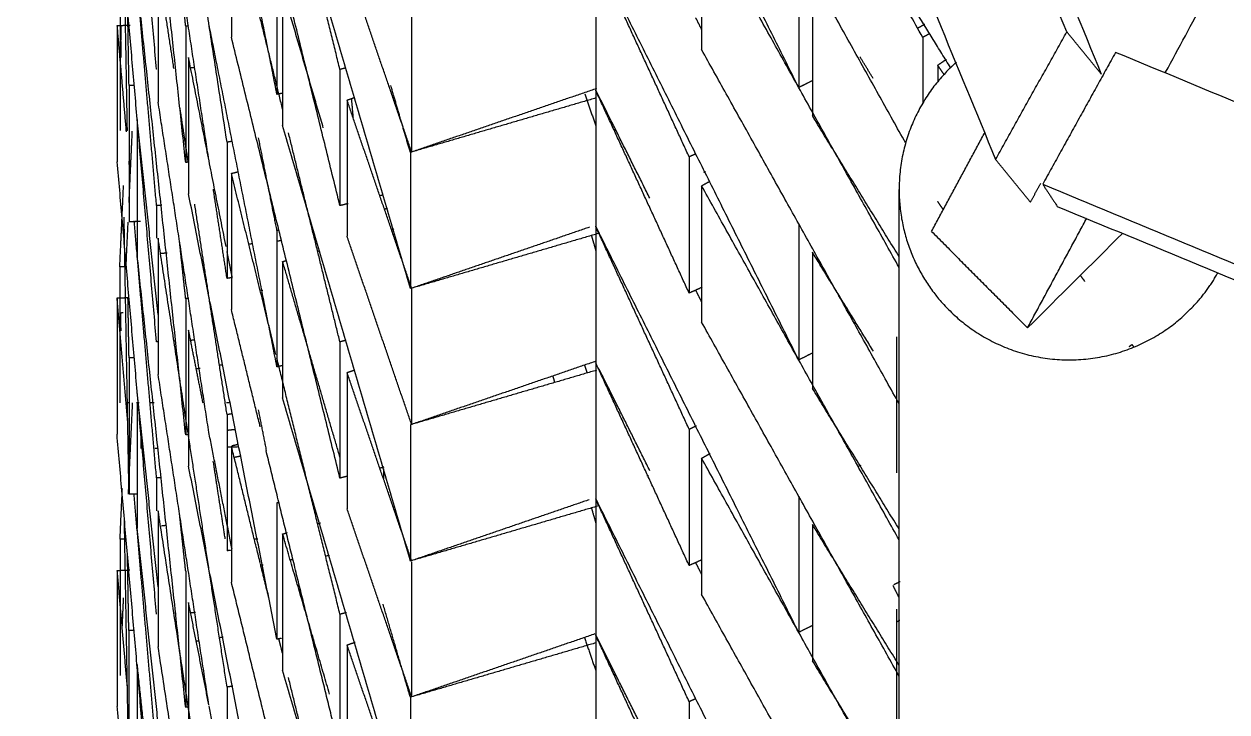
# Model space of a CAD drawing. Header units: millimetres. Extents: x 507.9 to 541, y 40.2 to 69.3.
# Drawn here: x 513.049 to 513.579, y 45.715 to 46.018 of the extents above; entities that cross this region are included whole.
import ezdxf

# ---------------------------------------------------------------- set-up
doc = ezdxf.new("R2010")
doc.units = ezdxf.units.MM
doc.layers.add('Make2D$Visible$Curves', color=7, linetype='Continuous', true_color=0x000000)

msp = doc.modelspace()

# ---------------------------------------------------------------- linework, layer by layer
at = {"layer": 'Make2D$Visible$Curves', "color": 18, "lineweight": -3, "true_color": 0x000000}
for points, degree in [([(513.50866, 46.01484), (513.10515, 46.9946), (512.70163, 47.97436)], 2), ([(513.52401, 45.99606), (513.12049, 46.97582), (512.71698, 47.95559)], 2), ([(512.65705, 47.94805), (513.06716, 46.95334), (513.47728, 45.95863)], 2), ([(513.55219, 45.99702), (513.69143, 46.25472), (513.83066, 46.51243)], 2), ([(513.10759, 45.99833), (513.09894, 46.09795), (513.09029, 46.19758)], 2), ([(513.44518, 46.01234), (513.39646, 46.09967), (513.34774, 46.187)], 2), ([(513.39053, 45.99029), (513.34583, 46.07974), (513.30112, 46.1692)], 2), ([(513.13867, 45.96621), (513.12349, 46.06505), (513.10831, 46.16389)], 2), ([(513.12044, 45.95728), (513.10977, 46.05671), (513.0991, 46.15614)], 2), ([(513.16066, 45.98729), (513.14571, 46.06261), (513.13075, 46.13793)], 2), ([(513.1884, 45.93827), (513.16449, 46.03537), (513.14057, 46.13246)], 2), ([(513.43764, 45.96587), (513.39269, 46.04643), (513.34774, 46.127)], 2), ([(513.1884, 45.99827), (513.17453, 46.05458), (513.16066, 46.11089)], 2), ([(513.13064, 45.95847), (513.11947, 46.03118), (513.10831, 46.10389)], 2), ([(513.21942, 45.90172), (513.19129, 45.99768), (513.16316, 46.09364)], 2), ([(513.45743, 45.99905), (513.42698, 46.04842), (513.39654, 46.09779)], 2), ([(513.10759, 45.87833), (513.09894, 45.97795), (513.09029, 46.07758)], 2), ([(513.14057, 46.07246), (513.14057, 46.04246), (513.14057, 46.01246)], 2), ([(513.16316, 45.98075), (513.15186, 46.02661), (513.14057, 46.07246)], 2), ([(513.34774, 46.067), (513.34774, 46.037), (513.34774, 46.007)], 2), ([(513.43477, 45.91101), (513.39125, 45.989), (513.34774, 46.067)], 2), ([(513.10759, 45.93833), (513.10269, 45.99476), (513.09779, 46.0512)], 2), ([(513.16066, 46.04729), (513.16066, 46.01729), (513.16066, 45.98729)], 2), ([(513.39053, 45.87029), (513.34583, 45.95974), (513.30112, 46.0492)], 2), ([(513.30112, 46.04902), (513.30112, 46.01902), (513.30112, 45.98902)], 2), ([(513.34227, 45.95975), (513.3217, 46.00439), (513.30112, 46.04902)], 2), ([(513.39053, 46.05029), (513.39053, 46.02029), (513.39053, 45.99029)], 2), ([(513.11525, 45.99871), (513.11178, 46.0213), (513.10831, 46.04389)], 2), ([(513.10831, 46.04389), (513.10831, 46.01389), (513.10831, 45.98389)], 2), ([(513.12044, 46.01728), (513.11907, 46.03004), (513.1177, 46.04281)], 2), ([(513.21997, 45.96188), (513.20574, 46.00331), (513.19152, 46.04475)], 2), ([(513.12044, 45.83728), (513.10977, 45.93671), (513.0991, 46.03614)], 2), ([(513.39654, 46.03779), (513.39654, 46.00779), (513.39654, 45.97779)], 2), ([(513.09152, 46.03136), (513.09152, 46.00136), (513.09152, 45.97136)], 2), ([(513.09476, 45.97141), (513.09423, 46.00152), (513.09369, 46.03163)], 2), ([(513.16316, 46.03364), (513.16316, 46.00364), (513.16316, 45.97364)], 2), ([(513.18108, 45.97252), (513.17212, 46.00308), (513.16316, 46.03364)], 2), ([(513.09548, 45.99116), (513.09518, 46.00785), (513.09489, 46.02454)], 2), ([(513.21997, 46.02188), (513.21997, 45.99188), (513.21997, 45.96188)], 2), ([(513.34774, 46.01592), (513.34645, 46.01849), (513.34517, 46.02105)], 2), ([(513.09029, 46.01758), (513.0931, 46.01769), (513.09592, 46.0178)], 2), ([(513.09435, 45.97084), (513.09232, 45.99421), (513.09029, 46.01758)], 2), ([(513.09029, 46.01758), (513.09029, 45.98758), (513.09029, 45.95758)], 2), ([(513.09193, 46.01764), (513.09193, 46.01439), (513.09193, 46.01113)], 2), ([(513.10072, 46.01799), (513.10088, 46.01799), (513.10104, 46.018)], 2), ([(513.12166, 46.01741), (513.12105, 46.01734), (513.12044, 46.01728)], 2), ([(513.12044, 46.01728), (513.12044, 45.98728), (513.12044, 45.95728)], 2), ([(513.16066, 45.86729), (513.14571, 45.94261), (513.13075, 46.01792)], 2), ([(513.44606, 46.01804), (513.44448, 46.01725), (513.4429, 46.01646)], 2), ([(513.44837, 46.01412), (513.44677, 46.01323), (513.44518, 46.01234)], 2), ([(513.47728, 45.95863), (513.49297, 45.98673), (513.50866, 46.01484)], 2), ([(513.52401, 45.99606), (513.51633, 46.00545), (513.50866, 46.01484)], 2), ([(513.09206, 46.00358), (513.09199, 46.00735), (513.09193, 46.01113)], 2), ([(513.1884, 45.81827), (513.16449, 45.91537), (513.14057, 46.01246)], 2), ([(513.44518, 46.01234), (513.44518, 45.9979), (513.44518, 45.98346)], 2), ([(513.12171, 46.00346), (513.12171, 45.97346), (513.12171, 45.94346)], 2), ([(513.13821, 45.92033), (513.12996, 45.9619), (513.12171, 46.00346)], 2), ([(513.43477, 45.85101), (513.39125, 45.929), (513.34774, 46.007)], 2), ([(513.42335, 45.99431), (513.42043, 45.99905), (513.41751, 46.00378)], 2), ([(513.45176, 46.00012), (513.45366, 46.00142), (513.45557, 46.00272)], 2), ([(513.53014, 46.00579), (513.51409, 45.97674), (513.49803, 45.9477)], 2), ([(515.48987, 45.19229), (514.51001, 45.59904), (513.53014, 46.00579)], 2), ([(513.10766, 45.99833), (513.10763, 45.99833), (513.10759, 45.99833)], 2), ([(513.12442, 45.99899), (513.12351, 45.99895), (513.12261, 45.99892)], 2), ([(513.19094, 45.99889), (513.18967, 45.99858), (513.1884, 45.99827)], 2), ([(513.1884, 45.99827), (513.1884, 45.96827), (513.1884, 45.93827)], 2), ([(513.45453, 45.99606), (513.45314, 45.99809), (513.45176, 46.00012)], 2), ([(513.45176, 46.00012), (513.45176, 45.9965), (513.45176, 45.99287)], 2), ([(513.39668, 45.99337), (513.3936, 45.99183), (513.39053, 45.99029)], 2), ([(513.09785, 45.9912), (513.09666, 45.99118), (513.09548, 45.99116)], 2), ([(513.09548, 45.99116), (513.09548, 45.96116), (513.09548, 45.93116)], 2), ([(513.16322, 45.9878), (513.16194, 45.98754), (513.16066, 45.98729)], 2), ([(513.20982, 45.99103), (513.20998, 45.99109), (513.21015, 45.99114)], 2), ([(513.21942, 45.96172), (513.21511, 45.97642), (513.2108, 45.99113)], 2), ([(513.30142, 45.98983), (513.26069, 45.97586), (513.21997, 45.96188)], 2), ([(513.29629, 45.98755), (513.2987, 45.9805), (513.30112, 45.97345)], 2), ([(513.30112, 45.9892), (513.30112, 45.9592), (513.30112, 45.9292)], 2), ([(513.32494, 45.94154), (513.31303, 45.96537), (513.30112, 45.9892)], 2), ([(513.34227, 45.89975), (513.3217, 45.94439), (513.30112, 45.98902)], 2), ([(513.13066, 45.83837), (513.11948, 45.91113), (513.10831, 45.98389)], 2), ([(513.19152, 45.98475), (513.19314, 45.9853), (513.19476, 45.98586)], 2), ([(513.19152, 45.98475), (513.19152, 45.95475), (513.19152, 45.92475)], 2), ([(513.21997, 45.90188), (513.20574, 45.94331), (513.19152, 45.98475)], 2), ([(513.19343, 45.9854), (513.19379, 45.98124), (513.19416, 45.97707)], 2), ([(513.3012, 45.98569), (513.26031, 45.9737), (513.21942, 45.96172)], 2), ([(513.12161, 45.95725), (513.11977, 45.96926), (513.11792, 45.98128)], 2), ([(513.43477, 45.91579), (513.41566, 45.94679), (513.39654, 45.97779)], 2), ([(513.09485, 45.97136), (513.09443, 45.97136), (513.09401, 45.97136)], 2), ([(513.09548, 45.93958), (513.0962, 45.9553), (513.09693, 45.97101)], 2), ([(513.0991, 45.97614), (513.0991, 45.94614), (513.0991, 45.91614)], 2), ([(513.10831, 45.89031), (513.1037, 45.93322), (513.0991, 45.97614)], 2), ([(513.21942, 45.78172), (513.19129, 45.87768), (513.16316, 45.97364)], 2), ([(513.14095, 45.96656), (513.13981, 45.96639), (513.13867, 45.96621)], 2), ([(513.13867, 45.96621), (513.13867, 45.93621), (513.13867, 45.90621)], 2), ([(513.16066, 45.92729), (513.1566, 45.94773), (513.15254, 45.96818)], 2), ([(513.1884, 45.87827), (513.17706, 45.92432), (513.16572, 45.97036)], 2), ([(513.44904, 45.92695), (513.46082, 45.94875), (513.4726, 45.97055)], 2), ([(513.21942, 45.96172), (513.21942, 45.93172), (513.21942, 45.90172)], 2), ([(513.34521, 45.96106), (513.34374, 45.96041), (513.34227, 45.95975)], 2), ([(513.10759, 45.75833), (513.09894, 45.85795), (513.09029, 45.95758)], 2), ([(513.09603, 45.95148), (513.09575, 45.95466), (513.09548, 45.95784)], 2), ([(513.12178, 45.95742), (513.12111, 45.95735), (513.12044, 45.95728)], 2), ([(513.34227, 45.95975), (513.34227, 45.92975), (513.34227, 45.89975)], 2), ([(513.49262, 45.93985), (513.48495, 45.94924), (513.47728, 45.95863)], 2), ([(513.14057, 45.95246), (513.14208, 45.95284), (513.1436, 45.95321)], 2), ([(513.14057, 45.95246), (513.14057, 45.92246), (513.14057, 45.89246)], 2), ([(513.16022, 45.87269), (513.15039, 45.91258), (513.14057, 45.95246)], 2), ([(513.34879, 45.95302), (513.34916, 45.9532), (513.34952, 45.95338)], 2), ([(513.09141, 45.91137), (513.09224, 45.92929), (513.09306, 45.9472)], 2), ([(513.13867, 45.90621), (513.13565, 45.92584), (513.13264, 45.94546)], 2), ([(513.34774, 45.947), (513.34952, 45.94799), (513.3513, 45.94899)], 2), ([(513.34774, 45.947), (513.34774, 45.917), (513.34774, 45.887)], 2), ([(513.43477, 45.79101), (513.39125, 45.869), (513.34774, 45.947)], 2), ([(513.43477, 43.30682), (513.43477, 44.62608), (513.43477, 45.94533)], 2), ([(513.49262, 45.93985), (513.49493, 45.94399), (513.49725, 45.94814)], 2), ([(513.49803, 45.9477), (514.49344, 45.53518), (515.48885, 45.12265)], 2), ([(513.49803, 45.9477), (513.50125, 45.94282), (513.50447, 45.93794)], 2), ([(513.16066, 45.74729), (513.14119, 45.84537), (513.12171, 45.94346)], 2), ([(513.19201, 45.93916), (513.19021, 45.93871), (513.1884, 45.93827)], 2), ([(513.20739, 45.94295), (513.20681, 45.9428), (513.20622, 45.94266)], 2), ([(513.45421, 45.93652), (513.45299, 45.93832), (513.45176, 45.94012)], 2), ([(513.10989, 45.93842), (513.10874, 45.93837), (513.10759, 45.93833)], 2), ([(513.10759, 45.93833), (513.10759, 45.93111), (513.10759, 45.92389)], 2), ([(513.13867, 45.84621), (513.13154, 45.8926), (513.12442, 45.93899)], 2), ([(513.20924, 45.93694), (513.20872, 45.93683), (513.20819, 45.93673)], 2), ([(513.50447, 45.93794), (514.49988, 45.52542), (515.49528, 45.1129)], 2), ([(513.09354, 45.92045), (513.09342, 45.92684), (513.09331, 45.93322)], 2), ([(513.09418, 45.91138), (513.09463, 45.92121), (513.09509, 45.93104)], 2), ([(513.10054, 45.93125), (513.09801, 45.93121), (513.09548, 45.93116)], 2), ([(513.10759, 45.81833), (513.10267, 45.87495), (513.09776, 45.93158)], 2), ([(513.09796, 45.9309), (513.09796, 45.93105), (513.09797, 45.9312)], 2), ([(513.17586, 45.93031), (513.17577, 45.93029), (513.17567, 45.93027)], 2), ([(513.2983, 45.92876), (513.25913, 45.91532), (513.21997, 45.90188)], 2), ([(513.39053, 45.75029), (513.34583, 45.83974), (513.30112, 45.9292)], 2), ([(513.30112, 45.92902), (513.30117, 45.92904), (513.30121, 45.92906)], 2), ([(513.30112, 45.92902), (513.30112, 45.89902), (513.30112, 45.86902)], 2), ([(513.34227, 45.83975), (513.3217, 45.88439), (513.30112, 45.92902)], 2), ([(513.39053, 45.93029), (513.39053, 45.90029), (513.39053, 45.87029)], 2), ([(513.49134, 45.8844), (513.50441, 45.90858), (513.51747, 45.93277)], 2), ([(513.10831, 45.92389), (513.10831, 45.89389), (513.10831, 45.86389)], 2), ([(513.12152, 45.83789), (513.11491, 45.88089), (513.10831, 45.92389)], 2), ([(513.16151, 45.92746), (513.16109, 45.92737), (513.16066, 45.92729)], 2), ([(513.16066, 45.92729), (513.16066, 45.89729), (513.16066, 45.86729)], 2), ([(513.21997, 45.84188), (513.20574, 45.88331), (513.19152, 45.92475)], 2), ([(513.21143, 45.92779), (513.21176, 45.92789), (513.21209, 45.92798)], 2), ([(513.30295, 45.9262), (513.26119, 45.91396), (513.21942, 45.90172)], 2), ([(513.29919, 45.9251), (513.30016, 45.92179), (513.30112, 45.91849)], 2), ([(513.44904, 45.92695), (513.47019, 45.90568), (513.49134, 45.8844)], 2), ([(513.49134, 45.8844), (513.50535, 45.89833), (513.51937, 45.91226), (513.53338, 45.92619)], 3), ([(513.09548, 45.81116), (513.09451, 45.86563), (513.09354, 45.92009)], 2), ([(513.12044, 45.89728), (513.11907, 45.90996), (513.11771, 45.92265)], 2), ([(513.14099, 45.90636), (513.13983, 45.9122), (513.13867, 45.91805)], 2), ([(513.14852, 45.92144), (513.1492, 45.92151), (513.14988, 45.92159)], 2), ([(513.16066, 45.92274), (513.16169, 45.92285), (513.16272, 45.92296)], 2), ([(513.17858, 45.91816), (513.17901, 45.91829), (513.17945, 45.91841)], 2), ([(513.12044, 45.71728), (513.10977, 45.81671), (513.0991, 45.91614)], 2), ([(513.10914, 45.91721), (513.11069, 45.91738), (513.11223, 45.91755)], 2), ([(513.16316, 45.91364), (513.164, 45.91389), (513.16484, 45.91413)], 2), ([(513.16316, 45.91364), (513.16316, 45.88364), (513.16316, 45.85364)], 2), ([(513.1884, 45.82752), (513.17578, 45.87058), (513.16316, 45.91364)], 2), ([(513.39654, 45.91779), (513.39654, 45.88779), (513.39654, 45.85779)], 2), ([(513.42346, 45.87413), (513.41, 45.89596), (513.39654, 45.91779)], 2), ([(513.09409, 45.91138), (513.09275, 45.91138), (513.09141, 45.91137)], 2), ([(513.09141, 45.91137), (513.09141, 45.88137), (513.09141, 45.85137)], 2), ([(513.51664, 45.90489), (513.51564, 45.90622), (513.51464, 45.90756)], 2), ([(513.1408, 45.90654), (513.13973, 45.90637), (513.13867, 45.90621)], 2), ([(513.34805, 45.90233), (513.34516, 45.90104), (513.34227, 45.89975)], 2), ([(513.09018, 45.8976), (513.09257, 45.8977), (513.09495, 45.89779)], 2), ([(513.09491, 45.84311), (513.09255, 45.87036), (513.09018, 45.8976)], 2), ([(513.09018, 45.8976), (513.09018, 45.8676), (513.09018, 45.8376)], 2), ([(513.09548, 45.87116), (513.09524, 45.88439), (513.09501, 45.89762)], 2), ([(513.12185, 45.89743), (513.12114, 45.89735), (513.12044, 45.89728)], 2), ([(513.12044, 45.89728), (513.12044, 45.86728), (513.12044, 45.83728)], 2), ([(513.15437, 45.90092), (513.15393, 45.90087), (513.15349, 45.90082)], 2), ([(513.21997, 45.90188), (513.21997, 45.87188), (513.21997, 45.84188)], 2), ([(513.34774, 45.89592), (513.34645, 45.89849), (513.34517, 45.90105)], 2), ([(513.15329, 45.8408), (513.14693, 45.86663), (513.14057, 45.89246)], 2), ([(513.09182, 45.89112), (513.09235, 45.89113), (513.09289, 45.89114)], 2), ([(513.09196, 45.88308), (513.09189, 45.8871), (513.09182, 45.89112)], 2), ([(513.43477, 45.73101), (513.39125, 45.809), (513.34774, 45.887)], 2), ([(513.12171, 45.88346), (513.12171, 45.85346), (513.12171, 45.82346)], 2), ([(513.1281, 45.85127), (513.1249, 45.86736), (513.12171, 45.88346)], 2), ([(513.10867, 45.87837), (513.10813, 45.87835), (513.10759, 45.87833)], 2), ([(513.116, 45.87866), (513.11572, 45.87865), (513.11545, 45.87864)], 2), ([(513.12443, 45.87899), (513.12352, 45.87895), (513.12261, 45.87892)], 2), ([(513.19108, 45.87893), (513.18974, 45.8786), (513.1884, 45.87827)], 2), ([(513.1884, 45.87827), (513.1884, 45.84827), (513.1884, 45.81827)], 2), ([(513.43359, 45.88051), (513.43359, 45.85051), (513.43359, 45.82051)], 2), ([(513.53617, 45.87622), (513.53678, 45.87667), (513.53739, 45.87712)], 2), ([(513.53826, 45.87596), (513.53786, 45.87649), (513.53745, 45.87703)], 2), ([(513.09779, 45.8712), (513.09663, 45.87118), (513.09548, 45.87116)], 2), ([(513.09548, 45.87116), (513.09548, 45.84116), (513.09548, 45.81116)], 2), ([(513.1884, 45.75827), (513.17453, 45.81458), (513.16066, 45.87089)], 2), ([(513.39691, 45.87348), (513.39372, 45.87189), (513.39053, 45.87029)], 2), ([(513.12514, 45.86648), (513.12597, 45.86661), (513.1268, 45.86673)], 2), ([(513.13546, 45.86806), (513.13606, 45.86815), (513.13665, 45.86825)], 2), ([(513.16316, 45.86779), (513.16191, 45.86754), (513.16066, 45.86729)], 2), ([(513.19152, 45.86475), (513.19325, 45.86534), (513.19498, 45.86594)], 2), ([(513.30143, 45.86576), (513.26043, 45.85374), (513.21942, 45.84172)], 2), ([(513.30117, 45.86975), (513.26057, 45.85581), (513.21997, 45.84188)], 2), ([(513.29612, 45.86802), (513.29672, 45.86628), (513.29731, 45.86455)], 2), ([(513.30112, 45.8692), (513.30112, 45.8392), (513.30112, 45.8092)], 2), ([(513.34227, 45.77975), (513.3217, 45.82439), (513.30112, 45.86902)], 2), ([(513.32497, 45.82147), (513.3138, 45.84383), (513.30262, 45.8662)], 2), ([(513.13066, 45.71837), (513.11948, 45.79113), (513.10831, 45.86389)], 2), ([(513.19152, 45.86475), (513.19152, 45.83475), (513.19152, 45.80475)], 2), ([(513.21997, 45.78188), (513.20574, 45.82331), (513.19152, 45.86475)], 2), ([(513.28215, 45.86322), (513.28257, 45.86179), (513.28299, 45.86035)], 2), ([(513.1083, 45.77037), (513.1037, 45.81325), (513.0991, 45.85614)], 2), ([(513.43477, 45.79579), (513.41566, 45.82679), (513.39654, 45.85779)], 2), ([(513.09532, 45.85138), (513.09485, 45.85138), (513.09438, 45.85138)], 2), ([(513.0952, 45.81123), (513.09613, 45.8313), (513.09705, 45.85138)], 2), ([(513.09993, 45.85138), (513.09938, 45.85138), (513.09883, 45.85138)], 2), ([(513.0991, 45.85155), (513.0991, 45.82384), (513.0991, 45.79614)], 2), ([(513.10657, 45.85138), (513.10568, 45.85138), (513.10478, 45.85138)], 2), ([(513.13999, 45.85138), (513.13917, 45.85138), (513.13836, 45.85138)], 2), ([(513.21942, 45.66172), (513.19129, 45.75768), (513.16316, 45.85364)], 2), ([(513.14095, 45.84656), (513.13981, 45.84639), (513.13867, 45.84621)], 2), ([(513.13867, 45.84621), (513.13867, 45.81621), (513.13867, 45.78621)], 2), ([(513.15606, 45.83048), (513.15429, 45.8394), (513.15252, 45.84832)], 2), ([(513.10074, 45.84087), (513.10074, 45.83608), (513.10074, 45.83129)], 2), ([(513.14085, 45.78705), (513.13576, 45.81271), (513.13066, 45.83837)], 2), ([(513.14245, 45.83964), (513.14074, 45.83946), (513.13902, 45.83927)], 2), ([(513.21942, 45.84172), (513.21942, 45.81172), (513.21942, 45.78172)], 2), ([(513.34543, 45.84116), (513.34385, 45.84046), (513.34227, 45.83975)], 2), ([(513.34227, 45.83975), (513.34227, 45.80975), (513.34227, 45.77975)], 2), ([(513.10748, 45.63835), (513.09883, 45.73798), (513.09018, 45.8376)], 2), ([(513.12132, 45.83737), (513.12088, 45.83733), (513.12044, 45.83728)], 2), ([(513.13867, 45.72621), (513.13017, 45.78153), (513.12168, 45.83685)], 2), ([(513.14098, 45.83257), (513.14229, 45.83289), (513.1436, 45.83321)], 2), ([(513.10681, 45.83139), (513.10752, 45.83141), (513.10823, 45.83142)], 2), ([(513.13867, 45.83196), (513.14093, 45.832), (513.1432, 45.83204)], 2), ([(513.14057, 45.83246), (513.14057, 45.80246), (513.14057, 45.77246)], 2), ([(513.15329, 45.7808), (513.14699, 45.80638), (513.14069, 45.83195)], 2), ([(513.14192, 45.82747), (513.14339, 45.82776), (513.14486, 45.82806)], 2), ([(513.1884, 45.69827), (513.17213, 45.76435), (513.15585, 45.83044)], 2), ([(513.34774, 45.827), (513.34962, 45.82805), (513.35151, 45.82911)], 2), ([(513.16066, 45.62729), (513.14119, 45.72537), (513.12171, 45.82346)], 2), ([(513.13785, 45.79154), (513.13523, 45.80859), (513.13261, 45.82565)], 2), ([(513.20773, 45.82303), (513.20689, 45.82282), (513.20604, 45.82261)], 2), ([(513.34774, 45.827), (513.34774, 45.797), (513.34774, 45.767)], 2), ([(513.43477, 45.67101), (513.39125, 45.749), (513.34774, 45.827)], 2), ([(513.41783, 45.82394), (513.41746, 45.82375), (513.41708, 45.82356)], 2), ([(513.10958, 45.81841), (513.10859, 45.81837), (513.10759, 45.81833)], 2), ([(513.10759, 45.81833), (513.10759, 45.81111), (513.10759, 45.80389)], 2), ([(513.19152, 45.81904), (513.18996, 45.81865), (513.1884, 45.81827)], 2), ([(513.2076, 45.82227), (513.2076, 45.82009), (513.2076, 45.81791)], 2), ([(513.32384, 45.81916), (513.32408, 45.81927), (513.32433, 45.81937)], 2), ([(513.09152, 45.79136), (513.09203, 45.80254), (513.09255, 45.81371)], 2), ([(513.09929, 45.81123), (513.09739, 45.81119), (513.09548, 45.81116)], 2), ([(513.10748, 45.69835), (513.10258, 45.75478), (513.09768, 45.81121)], 2), ([(513.16151, 45.80746), (513.16109, 45.80737), (513.16066, 45.80729)], 2), ([(513.16066, 45.80729), (513.16066, 45.77729), (513.16066, 45.74729)], 2), ([(513.2982, 45.80873), (513.25908, 45.7953), (513.21997, 45.78188)], 2), ([(513.39053, 45.63029), (513.34583, 45.71974), (513.30112, 45.8092)], 2), ([(513.30112, 45.80902), (513.30116, 45.80903), (513.30119, 45.80905)], 2), ([(513.30112, 45.80902), (513.30112, 45.77902), (513.30112, 45.74902)], 2), ([(513.34227, 45.71975), (513.3217, 45.76439), (513.30112, 45.80902)], 2), ([(513.39053, 45.81029), (513.39053, 45.78029), (513.39053, 45.75029)], 2), ([(513.10831, 45.80389), (513.10831, 45.77389), (513.10831, 45.74389)], 2), ([(513.13867, 45.60621), (513.12349, 45.70505), (513.10831, 45.80389)], 2), ([(513.12044, 45.77728), (513.11907, 45.78996), (513.11771, 45.80265)], 2), ([(513.21997, 45.72188), (513.20574, 45.76331), (513.19152, 45.80475)], 2), ([(513.30249, 45.80607), (513.26095, 45.79389), (513.21942, 45.78172)], 2), ([(513.29919, 45.8051), (513.30016, 45.80179), (513.30112, 45.79849)], 2), ([(513.09537, 45.69115), (513.09441, 45.74562), (513.09344, 45.80008)], 2), ([(513.11736, 45.6259), (513.10823, 45.71102), (513.0991, 45.79614)], 2), ([(513.10973, 45.79728), (513.11084, 45.7974), (513.11195, 45.79752)], 2), ([(513.17895, 45.79827), (513.17939, 45.7984), (513.17983, 45.79852)], 2), ([(513.39654, 45.79779), (513.39654, 45.76779), (513.39654, 45.73779)], 2), ([(513.43477, 45.73579), (513.41566, 45.76679), (513.39654, 45.79779)], 2), ([(513.09152, 45.79136), (513.09152, 45.76136), (513.09152, 45.73136)], 2), ([(513.09441, 45.79136), (513.09297, 45.79136), (513.09152, 45.79136)], 2), ([(513.15225, 45.79137), (513.15166, 45.79137), (513.15107, 45.79137)], 2), ([(513.16316, 45.79364), (513.16419, 45.79394), (513.16522, 45.79424)], 2), ([(513.16316, 45.79364), (513.16316, 45.76364), (513.16316, 45.73364)], 2), ([(513.18383, 45.72312), (513.1735, 45.75838), (513.16316, 45.79364)], 2), ([(513.14023, 45.78645), (513.13945, 45.78633), (513.13867, 45.78621)], 2), ([(513.09537, 45.75115), (513.09508, 45.7679), (513.09478, 45.78464)], 2), ([(513.15698, 45.76584), (513.15518, 45.77314), (513.15339, 45.78043)], 2), ([(513.15348, 45.78007), (513.15401, 45.78009), (513.15455, 45.78011)], 2), ([(513.16769, 45.78235), (513.16722, 45.7823), (513.16675, 45.78225)], 2), ([(513.18379, 45.78408), (513.18316, 45.78401), (513.18252, 45.78394)], 2), ([(513.21997, 45.78135), (513.21997, 45.75161), (513.21997, 45.72188)], 2), ([(513.34781, 45.78222), (513.34504, 45.78099), (513.34227, 45.77975)], 2), ([(513.34774, 45.77592), (513.34645, 45.77849), (513.34517, 45.78105)], 2), ([(513.09029, 45.77758), (513.09307, 45.77769), (513.09584, 45.7778)], 2), ([(513.09475, 45.72619), (513.09252, 45.75188), (513.09029, 45.77758)], 2), ([(513.09029, 45.77758), (513.09029, 45.74758), (513.09029, 45.71758)], 2), ([(513.12044, 45.77728), (513.12044, 45.74728), (513.12044, 45.71728)], 2), ([(513.15698, 45.70584), (513.14877, 45.73915), (513.14057, 45.77246)], 2), ([(513.432, 45.77101), (513.43338, 45.76824), (513.43477, 45.76546)], 2), ([(513.43517, 45.7726), (513.4338, 45.77192), (513.43243, 45.77123)], 2), ([(513.0925, 45.7526), (513.09279, 45.75906), (513.09309, 45.76552)], 2), ([(513.43477, 45.61101), (513.39125, 45.689), (513.34774, 45.767)], 2), ([(513.12171, 45.76346), (513.12171, 45.73346), (513.12171, 45.70346)], 2), ([(513.13066, 45.71837), (513.12618, 45.74092), (513.12171, 45.76346)], 2), ([(513.12482, 45.75901), (513.12381, 45.75897), (513.12281, 45.75893)], 2), ([(513.19126, 45.75897), (513.18983, 45.75862), (513.1884, 45.75827)], 2), ([(513.21942, 45.72172), (513.21342, 45.7422), (513.20741, 45.76269)], 2), ([(513.43359, 45.76051), (513.43359, 45.73051), (513.43359, 45.70051)], 2), ([(513.1162, 45.75867), (513.11596, 45.75866), (513.11571, 45.75865)], 2), ([(513.1884, 45.75827), (513.1884, 45.72827), (513.1884, 45.69827)], 2), ([(513.43398, 45.75512), (513.43452, 45.75542), (513.43506, 45.75572)], 2), ([(513.09782, 45.75119), (513.0966, 45.75117), (513.09537, 45.75115)], 2), ([(513.09537, 45.75115), (513.09537, 45.72115), (513.09537, 45.69115)], 2), ([(513.13532, 45.74804), (513.1361, 45.74816), (513.13689, 45.74828)], 2), ([(513.30071, 45.74959), (513.26034, 45.73573), (513.21997, 45.72188)], 2), ([(513.30112, 45.7492), (513.30112, 45.7192), (513.30112, 45.6892)], 2), ([(513.32501, 45.7014), (513.31307, 45.7253), (513.30112, 45.7492)], 2), ([(513.34227, 45.65975), (513.3217, 45.70439), (513.30112, 45.74902)], 2), ([(513.39672, 45.75339), (513.39362, 45.75184), (513.39053, 45.75029)], 2), ([(513.13867, 45.54621), (513.12349, 45.64505), (513.10831, 45.74389)], 2), ([(513.12539, 45.74652), (513.12585, 45.74659), (513.12631, 45.74666)], 2), ([(513.16269, 45.74769), (513.16167, 45.74749), (513.16066, 45.74729)], 2), ([(513.16305, 45.74121), (513.1623, 45.74425), (513.16155, 45.74729)], 2), ([(513.19152, 45.74475), (513.19333, 45.74537), (513.19514, 45.74599)], 2), ([(513.19152, 45.74475), (513.19152, 45.71475), (513.19152, 45.68475)], 2), ([(513.21997, 45.66188), (513.20574, 45.70331), (513.19152, 45.74475)], 2), ([(513.30118, 45.74568), (513.2603, 45.7337), (513.21942, 45.72172)], 2), ([(513.29612, 45.74802), (513.29862, 45.74073), (513.30112, 45.73345)], 2), ([(513.43477, 45.67579), (513.41566, 45.70679), (513.39654, 45.73779)], 2), ([(513.0991, 45.73614), (513.0991, 45.70614), (513.0991, 45.67614)], 2), ([(513.10544, 45.67706), (513.10227, 45.7066), (513.0991, 45.73614)], 2), ([(513.21942, 45.54172), (513.19129, 45.63768), (513.16316, 45.73364)], 2), ([(513.1884, 45.63827), (513.17706, 45.68432), (513.16572, 45.73036)], 2), ([(513.14121, 45.7266), (513.13994, 45.72641), (513.13867, 45.72621)], 2), ([(513.13867, 45.72621), (513.13867, 45.69621), (513.13867, 45.66621)], 2), ([(513.0991, 45.61614), (513.09469, 45.66686), (513.09029, 45.71758)], 2), ([(513.12159, 45.7174), (513.12101, 45.71734), (513.12044, 45.71728)], 2), ([(513.14093, 45.66668), (513.13584, 45.69231), (513.13075, 45.71793)], 2), ([(513.21942, 45.72172), (513.21942, 45.69172), (513.21942, 45.66172)], 2), ([(513.34519, 45.72106), (513.34373, 45.72041), (513.34227, 45.71975)], 2), ([(513.34227, 45.71975), (513.34227, 45.68975), (513.34227, 45.65975)], 2)]:
    msp.add_open_spline(points, degree=degree, dxfattribs=at)
for points, weights in [([(513.45689, 45.99852), (513.43477, 45.97653), (513.43477, 45.94533)], [1, 0.853027356671, 0.853555280099]), ([(513.46003, 46.00147), (513.45842, 46.00004), (513.45689, 45.99852)], [0.97747981392, 0.988270147205, 1])]:
    msp.add_rational_spline(points, weights, degree=2, dxfattribs=at)
msp.add_rational_spline([(513.43477, 45.94533), (513.43477, 45.9144), (513.45658, 45.89246), (513.50945, 45.83927), (513.56264, 45.89214), (513.57006, 45.89952), (513.57518, 45.90864)], [0.853555280099, 0.854079424516, 1, 0.707106781187, 1, 0.945389254229, 0.911143155791], degree=2, knots=[0.0591164, 0.0591164, 0.0591164, 0.1178097, 0.1178097, 0.2356194, 0.2356194, 0.2575854, 0.2575854, 0.2575854], dxfattribs=at)

doc.saveas('drawing.dxf')
